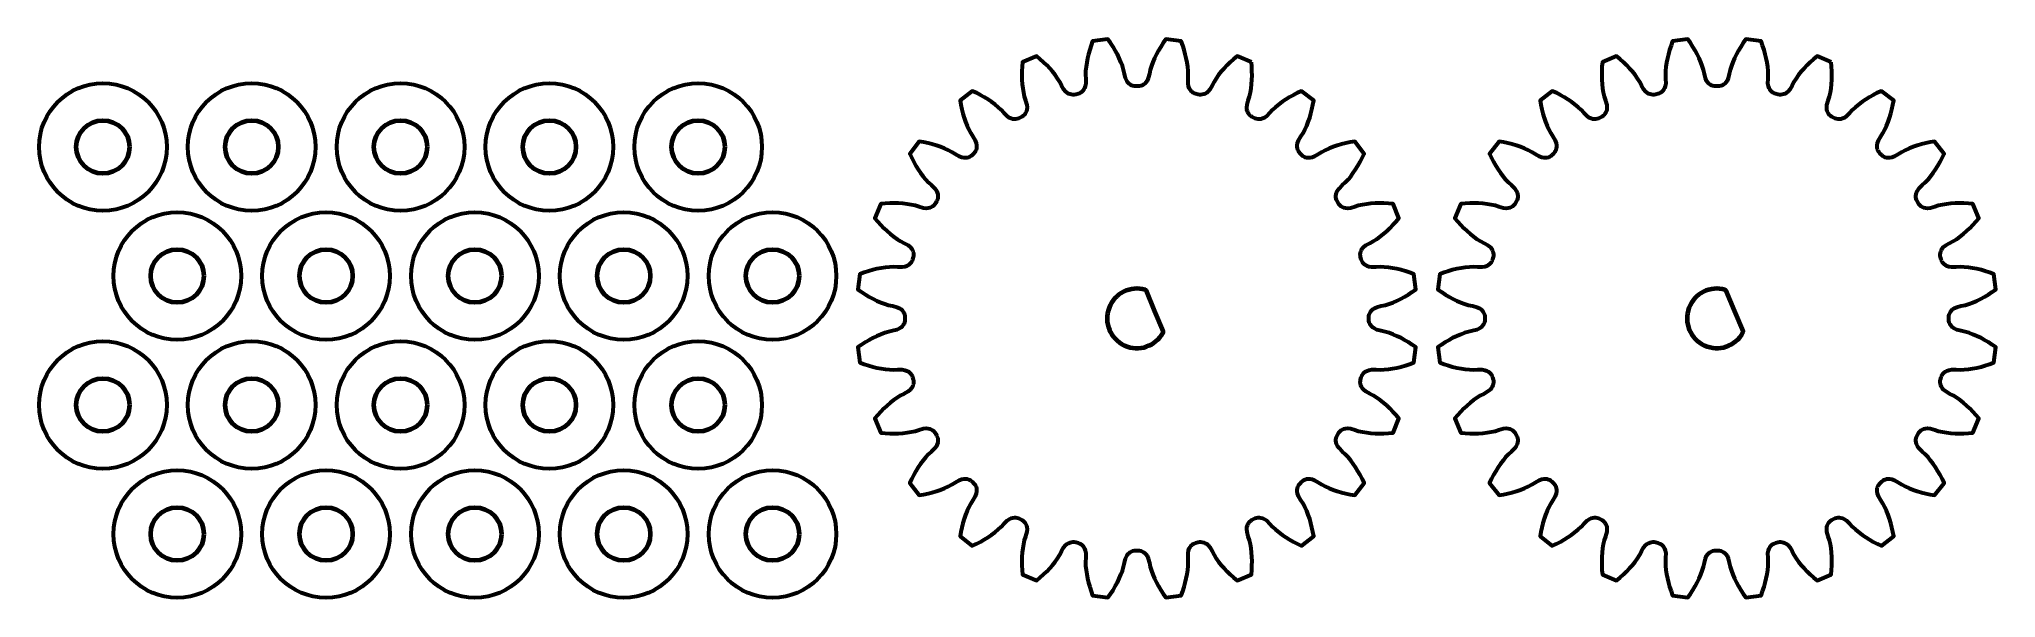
# Model space of a CAD drawing. Header units: millimetres. Extents: x 6.9 to 99, y 1 to 27.3.
import ezdxf

# ---------------------------------------------------------------- set-up
doc = ezdxf.new("R2010")
doc.units = ezdxf.units.MM
doc.linetypes.add('K5LT_BASIC', pattern=[0])
doc.linetypes.add('K5LT_REINFORCED', pattern=[0])

msp = doc.modelspace()

# ---------------------------------------------------------------- linework, layer by layer
at = {"color": 150, "linetype": 'K5LT_BASIC', "lineweight": 60}
for points in [[(63.967, 26.186), (63.296, 26.464), (63.132, 26.325), (62.976, 26.183), (62.826, 26.038), (62.685, 25.889), (62.552, 25.736), (62.428, 25.581), (62.314, 25.421), (62.212, 25.257), (62.125, 25.088), (62.021, 24.902), (61.939, 24.804), (61.866, 24.742), (61.796, 24.699), (61.728, 24.671), (61.661, 24.654), (61.594, 24.647), (61.528, 24.65), (61.465, 24.663), (61.352, 24.693), (61.29, 24.714), (61.232, 24.744), (61.178, 24.783), (61.128, 24.831), (61.083, 24.89), (61.044, 24.962), (61.012, 25.052), (60.99, 25.178), (60.993, 25.392), (61.002, 25.581), (60.995, 25.774), (60.976, 25.969), (60.947, 26.166), (60.908, 26.365), (60.86, 26.565), (60.803, 26.765), (60.739, 26.967), (60.666, 27.168), (59.946, 27.263), (59.823, 27.087), (59.709, 26.909), (59.602, 26.73), (59.504, 26.55), (59.415, 26.368), (59.336, 26.186), (59.267, 26.002), (59.21, 25.817), (59.17, 25.632), (59.118, 25.425), (59.064, 25.309), (59.01, 25.23), (58.953, 25.17), (58.895, 25.125), (58.834, 25.092), (58.772, 25.068), (58.707, 25.054), (58.643, 25.05), (58.526, 25.05), (58.461, 25.054), (58.397, 25.068), (58.334, 25.092), (58.273, 25.125), (58.215, 25.17), (58.159, 25.23), (58.104, 25.309), (58.05, 25.425), (57.998, 25.632), (57.958, 25.817), (57.902, 26.002), (57.833, 26.186), (57.753, 26.368), (57.664, 26.55), (57.566, 26.73), (57.46, 26.909), (57.345, 27.087), (57.223, 27.263), (56.503, 27.168), (56.43, 26.967), (56.365, 26.765), (56.309, 26.565), (56.261, 26.365), (56.221, 26.166), (56.192, 25.969), (56.173, 25.774), (56.166, 25.581), (56.175, 25.392), (56.179, 25.178), (56.157, 25.052), (56.125, 24.962), (56.086, 24.89), (56.041, 24.831), (55.991, 24.783), (55.936, 24.744), (55.878, 24.714), (55.817, 24.693), (55.704, 24.663), (55.64, 24.65), (55.575, 24.647), (55.508, 24.654), (55.44, 24.671), (55.372, 24.699), (55.303, 24.742), (55.23, 24.804), (55.148, 24.902), (55.044, 25.088), (54.957, 25.257), (54.854, 25.421), (54.741, 25.581), (54.616, 25.736), (54.483, 25.889), (54.342, 26.038), (54.193, 26.183), (54.036, 26.325), (53.872, 26.464), (53.201, 26.186), (53.183, 25.972), (53.173, 25.761), (53.17, 25.552), (53.175, 25.347), (53.189, 25.145), (53.211, 24.947), (53.244, 24.754), (53.287, 24.566), (53.345, 24.385), (53.403, 24.18), (53.415, 24.052), (53.407, 23.956), (53.388, 23.877), (53.36, 23.809), (53.324, 23.749), (53.282, 23.697), (53.233, 23.653), (53.179, 23.617), (53.078, 23.559), (53.02, 23.53), (52.957, 23.51), (52.891, 23.499), (52.822, 23.498), (52.749, 23.508), (52.67, 23.531), (52.583, 23.572), (52.479, 23.646), (52.33, 23.799), (52.203, 23.94), (52.061, 24.071), (51.91, 24.196), (51.75, 24.314), (51.582, 24.427), (51.407, 24.534), (51.225, 24.636), (51.037, 24.733), (50.843, 24.824), (50.267, 24.382), (50.305, 24.171), (50.349, 23.964), (50.4, 23.762), (50.459, 23.565), (50.524, 23.374), (50.597, 23.188), (50.678, 23.01), (50.769, 22.839), (50.872, 22.68), (50.981, 22.497), (51.025, 22.377), (51.043, 22.282), (51.045, 22.2), (51.035, 22.127), (51.016, 22.06), (50.988, 21.999), (50.953, 21.944), (50.91, 21.895), (50.828, 21.813), (50.779, 21.77), (50.724, 21.734), (50.663, 21.707), (50.596, 21.688), (50.522, 21.678), (50.441, 21.68), (50.346, 21.698), (50.226, 21.742), (50.043, 21.851), (49.883, 21.954), (49.713, 22.045), (49.534, 22.126), (49.349, 22.199), (49.158, 22.264), (48.961, 22.322), (48.759, 22.374), (48.552, 22.418), (48.341, 22.456), (47.899, 21.88), (47.99, 21.686), (48.087, 21.498), (48.189, 21.316), (48.296, 21.141), (48.408, 20.973), (48.527, 20.813), (48.652, 20.661), (48.783, 20.52), (48.924, 20.392), (49.077, 20.244), (49.151, 20.139), (49.192, 20.053), (49.215, 19.974), (49.225, 19.901), (49.224, 19.832), (49.213, 19.765), (49.193, 19.703), (49.164, 19.645), (49.106, 19.543), (49.07, 19.49), (49.025, 19.441), (48.974, 19.399), (48.914, 19.363), (48.846, 19.335), (48.766, 19.316), (48.671, 19.308), (48.543, 19.319), (48.338, 19.378), (48.157, 19.436), (47.969, 19.479), (47.776, 19.511), (47.578, 19.534), (47.376, 19.548), (47.171, 19.553), (46.962, 19.55), (46.751, 19.54), (46.537, 19.522), (46.259, 18.851), (46.398, 18.687), (46.54, 18.53), (46.685, 18.381), (46.834, 18.239), (46.986, 18.106), (47.142, 17.982), (47.302, 17.868), (47.466, 17.766), (47.634, 17.679), (47.821, 17.575), (47.919, 17.493), (47.981, 17.42), (48.024, 17.351), (48.052, 17.282), (48.069, 17.215), (48.076, 17.148), (48.073, 17.083), (48.06, 17.019), (48.03, 16.906), (48.009, 16.845), (47.979, 16.786), (47.94, 16.732), (47.891, 16.682), (47.833, 16.637), (47.761, 16.598), (47.67, 16.566), (47.544, 16.544), (47.331, 16.547), (47.141, 16.556), (46.949, 16.55), (46.753, 16.531), (46.556, 16.501), (46.358, 16.462), (46.158, 16.414), (45.958, 16.358), (45.756, 16.293), (45.554, 16.22), (45.46, 15.5), (45.636, 15.378), (45.814, 15.263), (45.993, 15.157), (46.173, 15.058), (46.355, 14.969), (46.537, 14.89), (46.721, 14.821), (46.906, 14.765), (47.091, 14.724), (47.298, 14.672), (47.414, 14.619), (47.493, 14.564), (47.552, 14.508), (47.597, 14.449), (47.631, 14.389), (47.655, 14.326), (47.669, 14.262), (47.673, 14.197), (47.673, 14.08), (47.669, 14.015), (47.655, 13.951), (47.631, 13.889), (47.597, 13.828), (47.552, 13.769), (47.493, 13.713), (47.414, 13.659), (47.298, 13.605), (47.091, 13.553), (46.906, 13.512), (46.721, 13.456), (46.537, 13.387), (46.355, 13.308), (46.173, 13.219), (45.993, 13.121), (45.814, 13.014), (45.636, 12.899), (45.46, 12.777), (45.554, 12.057), (45.756, 11.984), (45.958, 11.919), (46.158, 11.863), (46.358, 11.815), (46.556, 11.776), (46.753, 11.746), (46.949, 11.727), (47.141, 11.721), (47.331, 11.73), (47.544, 11.733), (47.67, 11.711), (47.761, 11.679), (47.833, 11.64), (47.891, 11.595), (47.94, 11.545), (47.979, 11.491), (48.009, 11.433), (48.03, 11.371), (48.06, 11.258), (48.073, 11.194), (48.076, 11.129), (48.069, 11.062), (48.052, 10.995), (48.024, 10.927), (47.981, 10.857), (47.919, 10.784), (47.821, 10.702), (47.634, 10.598), (47.466, 10.511), (47.302, 10.409), (47.142, 10.295), (46.986, 10.171), (46.834, 10.038), (46.685, 9.896), (46.54, 9.747), (46.398, 9.59), (46.259, 9.426), (46.537, 8.756), (46.751, 8.738), (46.962, 8.727), (47.171, 8.724), (47.376, 8.73), (47.578, 8.743), (47.776, 8.766), (47.969, 8.798), (48.157, 8.841), (48.338, 8.899), (48.543, 8.958), (48.671, 8.969), (48.766, 8.962), (48.846, 8.942), (48.914, 8.914), (48.974, 8.879), (49.025, 8.836), (49.07, 8.788), (49.106, 8.734), (49.164, 8.632), (49.193, 8.574), (49.213, 8.512), (49.224, 8.446), (49.225, 8.376), (49.215, 8.303), (49.192, 8.225), (49.151, 8.138), (49.077, 8.033), (48.924, 7.885), (48.783, 7.757), (48.652, 7.616), (48.527, 7.464), (48.408, 7.304), (48.296, 7.136), (48.189, 6.961), (48.087, 6.779), (47.99, 6.591), (47.899, 6.397), (48.341, 5.821), (48.552, 5.859), (48.759, 5.903), (48.961, 5.955), (49.158, 6.013), (49.349, 6.078), (49.534, 6.151), (49.713, 6.233), (49.883, 6.323), (50.043, 6.426), (50.226, 6.536), (50.346, 6.579), (50.441, 6.597), (50.522, 6.599), (50.596, 6.59), (50.663, 6.57), (50.724, 6.543), (50.779, 6.507), (50.828, 6.465), (50.91, 6.382), (50.953, 6.333), (50.988, 6.278), (51.016, 6.217), (51.035, 6.15), (51.045, 6.077), (51.043, 5.995), (51.025, 5.901), (50.981, 5.781), (50.872, 5.598), (50.769, 5.438), (50.678, 5.267), (50.597, 5.089), (50.524, 4.903), (50.459, 4.712), (50.4, 4.515), (50.349, 4.313), (50.305, 4.106), (50.267, 3.895), (50.843, 3.453), (51.037, 3.545), (51.225, 3.641), (51.407, 3.743), (51.582, 3.85), (51.75, 3.963), (51.91, 4.081), (52.061, 4.206), (52.203, 4.338), (52.33, 4.478), (52.479, 4.631), (52.583, 4.705), (52.67, 4.746), (52.749, 4.769), (52.822, 4.779), (52.891, 4.778), (52.957, 4.767), (53.02, 4.747), (53.078, 4.719), (53.179, 4.66), (53.233, 4.624), (53.282, 4.58), (53.324, 4.528), (53.36, 4.468), (53.388, 4.4), (53.407, 4.321), (53.415, 4.225), (53.403, 4.098), (53.345, 3.892), (53.287, 3.712), (53.244, 3.523), (53.211, 3.33), (53.189, 3.132), (53.175, 2.93), (53.17, 2.725), (53.173, 2.517), (53.183, 2.305), (53.201, 2.092), (53.872, 1.814), (54.036, 1.952), (54.193, 2.094), (54.342, 2.24), (54.483, 2.388), (54.616, 2.541), (54.741, 2.697), (54.854, 2.856), (54.957, 3.02), (55.044, 3.189), (55.148, 3.375), (55.23, 3.473), (55.303, 3.536), (55.372, 3.578), (55.44, 3.607), (55.508, 3.624), (55.575, 3.63), (55.64, 3.627), (55.704, 3.614), (55.817, 3.584), (55.878, 3.563), (55.936, 3.533), (55.991, 3.494), (56.041, 3.446), (56.086, 3.387), (56.125, 3.315), (56.157, 3.225), (56.179, 3.099), (56.175, 2.886), (56.166, 2.696), (56.173, 2.503), (56.192, 2.308), (56.221, 2.111), (56.261, 1.912), (56.309, 1.713), (56.365, 1.512), (56.43, 1.311), (56.503, 1.109), (57.223, 1.014), (57.345, 1.19), (57.46, 1.368), (57.566, 1.547), (57.664, 1.727), (57.753, 1.909), (57.833, 2.092), (57.902, 2.275), (57.958, 2.46), (57.998, 2.645), (58.05, 2.852), (58.104, 2.968), (58.159, 3.048), (58.215, 3.107), (58.273, 3.152), (58.334, 3.186), (58.397, 3.209), (58.461, 3.223), (58.526, 3.227), (58.643, 3.227), (58.707, 3.223), (58.772, 3.209), (58.834, 3.186), (58.895, 3.152), (58.953, 3.107), (59.01, 3.048), (59.064, 2.968), (59.118, 2.852), (59.17, 2.645), (59.21, 2.46), (59.267, 2.275), (59.336, 2.092), (59.415, 1.909), (59.504, 1.727), (59.602, 1.547), (59.709, 1.368), (59.823, 1.19), (59.946, 1.014), (60.666, 1.109), (60.739, 1.311), (60.803, 1.512), (60.86, 1.713), (60.908, 1.912), (60.947, 2.111), (60.976, 2.308), (60.995, 2.503), (61.002, 2.696), (60.993, 2.886), (60.99, 3.099), (61.012, 3.225), (61.044, 3.315), (61.083, 3.387), (61.128, 3.446), (61.178, 3.494), (61.232, 3.533), (61.29, 3.563), (61.352, 3.584), (61.465, 3.614), (61.528, 3.627), (61.594, 3.63), (61.661, 3.624), (61.728, 3.607), (61.796, 3.578), (61.866, 3.536), (61.939, 3.473), (62.021, 3.375), (62.125, 3.189), (62.212, 3.02), (62.314, 2.856), (62.428, 2.697), (62.552, 2.541), (62.685, 2.388), (62.826, 2.24), (62.976, 2.094), (63.132, 1.952), (63.296, 1.814), (63.967, 2.092), (63.985, 2.305), (63.996, 2.517), (63.998, 2.725), (63.993, 2.93), (63.98, 3.132), (63.957, 3.33), (63.925, 3.523), (63.881, 3.712), (63.823, 3.892), (63.765, 4.098), (63.754, 4.225), (63.761, 4.321), (63.78, 4.4), (63.808, 4.468), (63.844, 4.528), (63.887, 4.58), (63.935, 4.624), (63.989, 4.66), (64.09, 4.719), (64.149, 4.747), (64.211, 4.767), (64.277, 4.778), (64.347, 4.779), (64.42, 4.769), (64.498, 4.746), (64.585, 4.705), (64.69, 4.631), (64.838, 4.478), (64.966, 4.338), (65.107, 4.206), (65.258, 4.081), (65.419, 3.963), (65.586, 3.85), (65.762, 3.743), (65.943, 3.641), (66.132, 3.545), (66.326, 3.453), (66.902, 3.895), (66.864, 4.106), (66.819, 4.313), (66.768, 4.515), (66.71, 4.712), (66.644, 4.903), (66.571, 5.089), (66.49, 5.267), (66.4, 5.438), (66.297, 5.598), (66.187, 5.781), (66.143, 5.901), (66.126, 5.995), (66.124, 6.077), (66.133, 6.15), (66.152, 6.217), (66.18, 6.278), (66.215, 6.333), (66.258, 6.382), (66.341, 6.465), (66.39, 6.507), (66.445, 6.543), (66.506, 6.57), (66.573, 6.59), (66.646, 6.599), (66.728, 6.597), (66.822, 6.579), (66.942, 6.536), (67.125, 6.426), (67.285, 6.323), (67.455, 6.233), (67.634, 6.151), (67.819, 6.078), (68.011, 6.013), (68.208, 5.955), (68.41, 5.903), (68.616, 5.859), (68.828, 5.821), (69.27, 6.397), (69.178, 6.591), (69.082, 6.779), (68.98, 6.961), (68.873, 7.136), (68.76, 7.304), (68.642, 7.464), (68.517, 7.616), (68.385, 7.757), (68.245, 7.885), (68.091, 8.033), (68.018, 8.138), (67.977, 8.225), (67.954, 8.303), (67.944, 8.376), (67.945, 8.446), (67.956, 8.512), (67.976, 8.574), (68.004, 8.632), (68.063, 8.734), (68.099, 8.788), (68.143, 8.836), (68.195, 8.879), (68.254, 8.914), (68.323, 8.942), (68.402, 8.962), (68.498, 8.969), (68.625, 8.958), (68.83, 8.899), (69.011, 8.841), (69.199, 8.798), (69.393, 8.766), (69.591, 8.743), (69.793, 8.73), (69.998, 8.724), (70.206, 8.727), (70.417, 8.738), (70.631, 8.756), (70.909, 9.426), (70.771, 9.59), (70.629, 9.747), (70.483, 9.896), (70.334, 10.038), (70.182, 10.171), (70.026, 10.295), (69.867, 10.409), (69.703, 10.511), (69.534, 10.598), (69.348, 10.702), (69.25, 10.784), (69.187, 10.857), (69.145, 10.927), (69.116, 10.995), (69.099, 11.062), (69.093, 11.129), (69.096, 11.194), (69.108, 11.258), (69.139, 11.371), (69.16, 11.433), (69.19, 11.491), (69.229, 11.545), (69.277, 11.595), (69.336, 11.64), (69.407, 11.679), (69.498, 11.711), (69.624, 11.733), (69.837, 11.73), (70.027, 11.721), (70.22, 11.727), (70.415, 11.746), (70.612, 11.776), (70.811, 11.815), (71.01, 11.863), (71.211, 11.919), (71.412, 11.984), (71.614, 12.057), (71.709, 12.777), (71.533, 12.899), (71.355, 13.014), (71.176, 13.121), (70.995, 13.219), (70.814, 13.308), (70.631, 13.387), (70.448, 13.456), (70.263, 13.512), (70.077, 13.553), (69.87, 13.605), (69.754, 13.659), (69.675, 13.713), (69.616, 13.769), (69.571, 13.828), (69.537, 13.889), (69.514, 13.951), (69.5, 14.015), (69.495, 14.08), (69.495, 14.197), (69.5, 14.262), (69.514, 14.326), (69.537, 14.389), (69.571, 14.449), (69.616, 14.508), (69.675, 14.564), (69.754, 14.619), (69.87, 14.672), (70.077, 14.724), (70.263, 14.765), (70.448, 14.821), (70.631, 14.89), (70.814, 14.969), (70.995, 15.058), (71.176, 15.157), (71.355, 15.263), (71.533, 15.378), (71.709, 15.5), (71.614, 16.22), (71.412, 16.293), (71.211, 16.358), (71.01, 16.414), (70.811, 16.462), (70.612, 16.501), (70.415, 16.531), (70.22, 16.55), (70.027, 16.556), (69.837, 16.547), (69.624, 16.544), (69.498, 16.566), (69.407, 16.598), (69.336, 16.637), (69.277, 16.682), (69.229, 16.732), (69.19, 16.786), (69.16, 16.845), (69.139, 16.906), (69.108, 17.019), (69.096, 17.083), (69.093, 17.148), (69.099, 17.215), (69.116, 17.282), (69.145, 17.351), (69.187, 17.42), (69.25, 17.493), (69.348, 17.575), (69.534, 17.679), (69.703, 17.766), (69.867, 17.868), (70.026, 17.982), (70.182, 18.106), (70.334, 18.239), (70.483, 18.381), (70.629, 18.53), (70.771, 18.687), (70.909, 18.851), (70.631, 19.522), (70.417, 19.54), (70.206, 19.55), (69.998, 19.553), (69.793, 19.548), (69.591, 19.534), (69.393, 19.511), (69.199, 19.479), (69.011, 19.436), (68.83, 19.378), (68.625, 19.319), (68.498, 19.308), (68.402, 19.316), (68.323, 19.335), (68.254, 19.363), (68.195, 19.399), (68.143, 19.441), (68.099, 19.49), (68.063, 19.543), (68.004, 19.645), (67.976, 19.703), (67.956, 19.765), (67.945, 19.832), (67.944, 19.901), (67.954, 19.974), (67.977, 20.053), (68.018, 20.139), (68.091, 20.244), (68.245, 20.392), (68.385, 20.52), (68.517, 20.661), (68.642, 20.813), (68.76, 20.973), (68.873, 21.141), (68.98, 21.316), (69.082, 21.498), (69.178, 21.686), (69.27, 21.88), (68.828, 22.456), (68.616, 22.418), (68.41, 22.374), (68.208, 22.322), (68.011, 22.264), (67.819, 22.199), (67.634, 22.126), (67.455, 22.045), (67.285, 21.954), (67.125, 21.851), (66.942, 21.742), (66.822, 21.698), (66.728, 21.68), (66.646, 21.678), (66.573, 21.688), (66.506, 21.707), (66.445, 21.734), (66.39, 21.77), (66.341, 21.813), (66.258, 21.895), (66.215, 21.944), (66.18, 21.999), (66.152, 22.06), (66.133, 22.127), (66.124, 22.2), (66.126, 22.282), (66.143, 22.377), (66.187, 22.497), (66.297, 22.68), (66.4, 22.839), (66.49, 23.01), (66.571, 23.188), (66.644, 23.374), (66.71, 23.565), (66.768, 23.762), (66.819, 23.964), (66.864, 24.171), (66.902, 24.382), (66.326, 24.824), (66.132, 24.733), (65.943, 24.636), (65.762, 24.534), (65.586, 24.427), (65.419, 24.314), (65.258, 24.196), (65.107, 24.071), (64.966, 23.94), (64.838, 23.799), (64.69, 23.646), (64.585, 23.572), (64.498, 23.531), (64.42, 23.508), (64.347, 23.498), (64.277, 23.499), (64.211, 23.51), (64.149, 23.53), (64.09, 23.559), (63.989, 23.617), (63.935, 23.653), (63.887, 23.697), (63.844, 23.749), (63.808, 23.809), (63.78, 23.877), (63.761, 23.956), (63.754, 24.052), (63.765, 24.18), (63.823, 24.385), (63.881, 24.566), (63.925, 24.754), (63.957, 24.947), (63.98, 25.145), (63.993, 25.347), (63.998, 25.552), (63.996, 25.761), (63.985, 25.972)], [(91.244, 26.186), (90.574, 26.464), (90.41, 26.325), (90.253, 26.183), (90.104, 26.038), (89.962, 25.889), (89.829, 25.736), (89.705, 25.581), (89.591, 25.421), (89.489, 25.257), (89.402, 25.088), (89.298, 24.902), (89.216, 24.804), (89.143, 24.742), (89.073, 24.699), (89.005, 24.671), (88.938, 24.654), (88.871, 24.647), (88.806, 24.65), (88.742, 24.663), (88.629, 24.693), (88.567, 24.714), (88.509, 24.744), (88.455, 24.783), (88.405, 24.831), (88.36, 24.89), (88.321, 24.962), (88.289, 25.052), (88.267, 25.178), (88.27, 25.392), (88.279, 25.581), (88.273, 25.774), (88.254, 25.969), (88.224, 26.166), (88.185, 26.365), (88.137, 26.565), (88.081, 26.765), (88.016, 26.967), (87.943, 27.168), (87.223, 27.263), (87.101, 27.087), (86.986, 26.909), (86.879, 26.73), (86.781, 26.55), (86.692, 26.368), (86.613, 26.186), (86.544, 26.002), (86.488, 25.817), (86.447, 25.632), (86.395, 25.425), (86.341, 25.309), (86.287, 25.23), (86.231, 25.17), (86.172, 25.125), (86.111, 25.092), (86.049, 25.068), (85.985, 25.054), (85.92, 25.05), (85.803, 25.05), (85.738, 25.054), (85.674, 25.068), (85.611, 25.092), (85.551, 25.125), (85.492, 25.17), (85.436, 25.23), (85.381, 25.309), (85.328, 25.425), (85.276, 25.632), (85.235, 25.817), (85.179, 26.002), (85.11, 26.186), (85.031, 26.368), (84.942, 26.55), (84.843, 26.73), (84.737, 26.909), (84.622, 27.087), (84.5, 27.263), (83.78, 27.168), (83.707, 26.967), (83.642, 26.765), (83.586, 26.565), (83.538, 26.365), (83.499, 26.166), (83.469, 25.969), (83.45, 25.774), (83.444, 25.581), (83.453, 25.392), (83.456, 25.178), (83.434, 25.052), (83.402, 24.962), (83.363, 24.89), (83.318, 24.831), (83.268, 24.783), (83.214, 24.744), (83.155, 24.714), (83.094, 24.693), (82.981, 24.663), (82.917, 24.65), (82.852, 24.647), (82.785, 24.654), (82.718, 24.671), (82.649, 24.699), (82.58, 24.742), (82.507, 24.804), (82.425, 24.902), (82.321, 25.088), (82.234, 25.257), (82.132, 25.421), (82.018, 25.581), (81.894, 25.736), (81.761, 25.889), (81.619, 26.038), (81.47, 26.183), (81.313, 26.325), (81.149, 26.464), (80.478, 26.186), (80.46, 25.972), (80.45, 25.761), (80.447, 25.552), (80.452, 25.347), (80.466, 25.145), (80.489, 24.947), (80.521, 24.754), (80.564, 24.566), (80.622, 24.385), (80.681, 24.18), (80.692, 24.052), (80.684, 23.956), (80.665, 23.877), (80.637, 23.809), (80.601, 23.749), (80.559, 23.697), (80.51, 23.653), (80.457, 23.617), (80.355, 23.559), (80.297, 23.53), (80.235, 23.51), (80.168, 23.499), (80.099, 23.498), (80.026, 23.508), (79.947, 23.531), (79.861, 23.572), (79.756, 23.646), (79.608, 23.799), (79.48, 23.94), (79.339, 24.071), (79.187, 24.196), (79.027, 24.314), (78.859, 24.427), (78.684, 24.534), (78.502, 24.636), (78.314, 24.733), (78.12, 24.824), (77.544, 24.382), (77.582, 24.171), (77.626, 23.964), (77.678, 23.762), (77.736, 23.565), (77.801, 23.374), (77.874, 23.188), (77.955, 23.01), (78.046, 22.839), (78.149, 22.68), (78.258, 22.497), (78.302, 22.377), (78.32, 22.282), (78.322, 22.2), (78.312, 22.127), (78.293, 22.06), (78.266, 21.999), (78.23, 21.944), (78.187, 21.895), (78.105, 21.813), (78.056, 21.77), (78.001, 21.734), (77.94, 21.707), (77.873, 21.688), (77.8, 21.678), (77.718, 21.68), (77.623, 21.698), (77.503, 21.742), (77.32, 21.851), (77.161, 21.954), (76.99, 22.045), (76.812, 22.126), (76.626, 22.199), (76.435, 22.264), (76.238, 22.322), (76.036, 22.374), (75.829, 22.418), (75.618, 22.456), (75.176, 21.88), (75.267, 21.686), (75.364, 21.498), (75.466, 21.316), (75.573, 21.141), (75.686, 20.973), (75.804, 20.813), (75.929, 20.661), (76.06, 20.52), (76.201, 20.392), (76.354, 20.244), (76.428, 20.139), (76.469, 20.053), (76.492, 19.974), (76.502, 19.901), (76.501, 19.832), (76.49, 19.765), (76.47, 19.703), (76.441, 19.645), (76.383, 19.543), (76.347, 19.49), (76.303, 19.441), (76.251, 19.399), (76.191, 19.363), (76.123, 19.335), (76.044, 19.316), (75.948, 19.308), (75.82, 19.319), (75.615, 19.378), (75.434, 19.436), (75.246, 19.479), (75.053, 19.511), (74.855, 19.534), (74.653, 19.548), (74.448, 19.553), (74.239, 19.55), (74.028, 19.54), (73.814, 19.522), (73.536, 18.851), (73.675, 18.687), (73.817, 18.53), (73.962, 18.381), (74.111, 18.239), (74.264, 18.106), (74.419, 17.982), (74.579, 17.868), (74.743, 17.766), (74.912, 17.679), (75.098, 17.575), (75.196, 17.493), (75.258, 17.42), (75.301, 17.351), (75.329, 17.282), (75.346, 17.215), (75.353, 17.148), (75.35, 17.083), (75.337, 17.019), (75.307, 16.906), (75.286, 16.845), (75.256, 16.786), (75.217, 16.732), (75.169, 16.682), (75.11, 16.637), (75.038, 16.598), (74.948, 16.566), (74.822, 16.544), (74.608, 16.547), (74.419, 16.556), (74.226, 16.55), (74.031, 16.531), (73.834, 16.501), (73.635, 16.462), (73.435, 16.414), (73.235, 16.358), (73.033, 16.293), (72.832, 16.22), (72.737, 15.5), (72.913, 15.378), (73.091, 15.263), (73.27, 15.157), (73.45, 15.058), (73.632, 14.969), (73.814, 14.89), (73.998, 14.821), (74.183, 14.765), (74.368, 14.724), (74.575, 14.672), (74.691, 14.619), (74.77, 14.564), (74.83, 14.508), (74.875, 14.449), (74.908, 14.389), (74.932, 14.326), (74.946, 14.262), (74.95, 14.197), (74.95, 14.08), (74.946, 14.015), (74.932, 13.951), (74.908, 13.889), (74.875, 13.828), (74.83, 13.769), (74.77, 13.713), (74.691, 13.659), (74.575, 13.605), (74.368, 13.553), (74.183, 13.512), (73.998, 13.456), (73.814, 13.387), (73.632, 13.308), (73.45, 13.219), (73.27, 13.121), (73.091, 13.014), (72.913, 12.899), (72.737, 12.777), (72.832, 12.057), (73.033, 11.984), (73.235, 11.919), (73.435, 11.863), (73.635, 11.815), (73.834, 11.776), (74.031, 11.746), (74.226, 11.727), (74.419, 11.721), (74.608, 11.73), (74.822, 11.733), (74.948, 11.711), (75.038, 11.679), (75.11, 11.64), (75.169, 11.595), (75.217, 11.545), (75.256, 11.491), (75.286, 11.433), (75.307, 11.371), (75.337, 11.258), (75.35, 11.194), (75.353, 11.129), (75.346, 11.062), (75.329, 10.995), (75.301, 10.927), (75.258, 10.857), (75.196, 10.784), (75.098, 10.702), (74.912, 10.598), (74.743, 10.511), (74.579, 10.409), (74.419, 10.295), (74.264, 10.171), (74.111, 10.038), (73.962, 9.896), (73.817, 9.747), (73.675, 9.59), (73.536, 9.426), (73.814, 8.756), (74.028, 8.738), (74.239, 8.727), (74.448, 8.724), (74.653, 8.73), (74.855, 8.743), (75.053, 8.766), (75.246, 8.798), (75.434, 8.841), (75.615, 8.899), (75.82, 8.958), (75.948, 8.969), (76.044, 8.962), (76.123, 8.942), (76.191, 8.914), (76.251, 8.879), (76.303, 8.836), (76.347, 8.788), (76.383, 8.734), (76.441, 8.632), (76.47, 8.574), (76.49, 8.512), (76.501, 8.446), (76.502, 8.376), (76.492, 8.303), (76.469, 8.225), (76.428, 8.138), (76.354, 8.033), (76.201, 7.885), (76.06, 7.757), (75.929, 7.616), (75.804, 7.464), (75.686, 7.304), (75.573, 7.136), (75.466, 6.961), (75.364, 6.779), (75.267, 6.591), (75.176, 6.397), (75.618, 5.821), (75.829, 5.859), (76.036, 5.903), (76.238, 5.955), (76.435, 6.013), (76.626, 6.078), (76.812, 6.151), (76.99, 6.233), (77.161, 6.323), (77.32, 6.426), (77.503, 6.536), (77.623, 6.579), (77.718, 6.597), (77.8, 6.599), (77.873, 6.59), (77.94, 6.57), (78.001, 6.543), (78.056, 6.507), (78.105, 6.465), (78.187, 6.382), (78.23, 6.333), (78.266, 6.278), (78.293, 6.217), (78.312, 6.15), (78.322, 6.077), (78.32, 5.995), (78.302, 5.901), (78.258, 5.781), (78.149, 5.598), (78.046, 5.438), (77.955, 5.267), (77.874, 5.089), (77.801, 4.903), (77.736, 4.712), (77.678, 4.515), (77.626, 4.313), (77.582, 4.106), (77.544, 3.895), (78.12, 3.453), (78.314, 3.545), (78.502, 3.641), (78.684, 3.743), (78.859, 3.85), (79.027, 3.963), (79.187, 4.081), (79.339, 4.206), (79.48, 4.338), (79.608, 4.478), (79.756, 4.631), (79.861, 4.705), (79.947, 4.746), (80.026, 4.769), (80.099, 4.779), (80.168, 4.778), (80.235, 4.767), (80.297, 4.747), (80.355, 4.719), (80.457, 4.66), (80.51, 4.624), (80.559, 4.58), (80.601, 4.528), (80.637, 4.468), (80.665, 4.4), (80.684, 4.321), (80.692, 4.225), (80.681, 4.098), (80.622, 3.892), (80.564, 3.712), (80.521, 3.523), (80.489, 3.33), (80.466, 3.132), (80.452, 2.93), (80.447, 2.725), (80.45, 2.517), (80.46, 2.305), (80.478, 2.092), (81.149, 1.814), (81.313, 1.952), (81.47, 2.094), (81.619, 2.24), (81.761, 2.388), (81.894, 2.541), (82.018, 2.697), (82.132, 2.856), (82.234, 3.02), (82.321, 3.189), (82.425, 3.375), (82.507, 3.473), (82.58, 3.536), (82.649, 3.578), (82.718, 3.607), (82.785, 3.624), (82.852, 3.63), (82.917, 3.627), (82.981, 3.614), (83.094, 3.584), (83.155, 3.563), (83.214, 3.533), (83.268, 3.494), (83.318, 3.446), (83.363, 3.387), (83.402, 3.315), (83.434, 3.225), (83.456, 3.099), (83.453, 2.886), (83.444, 2.696), (83.45, 2.503), (83.469, 2.308), (83.499, 2.111), (83.538, 1.912), (83.586, 1.713), (83.642, 1.512), (83.707, 1.311), (83.78, 1.109), (84.5, 1.014), (84.622, 1.19), (84.737, 1.368), (84.843, 1.547), (84.942, 1.727), (85.031, 1.909), (85.11, 2.092), (85.179, 2.275), (85.235, 2.46), (85.276, 2.645), (85.328, 2.852), (85.381, 2.968), (85.436, 3.048), (85.492, 3.107), (85.551, 3.152), (85.611, 3.186), (85.674, 3.209), (85.738, 3.223), (85.803, 3.227), (85.92, 3.227), (85.985, 3.223), (86.049, 3.209), (86.111, 3.186), (86.172, 3.152), (86.231, 3.107), (86.287, 3.048), (86.341, 2.968), (86.395, 2.852), (86.447, 2.645), (86.488, 2.46), (86.544, 2.275), (86.613, 2.092), (86.692, 1.909), (86.781, 1.727), (86.879, 1.547), (86.986, 1.368), (87.101, 1.19), (87.223, 1.014), (87.943, 1.109), (88.016, 1.311), (88.081, 1.512), (88.137, 1.713), (88.185, 1.912), (88.224, 2.111), (88.254, 2.308), (88.273, 2.503), (88.279, 2.696), (88.27, 2.886), (88.267, 3.099), (88.289, 3.225), (88.321, 3.315), (88.36, 3.387), (88.405, 3.446), (88.455, 3.494), (88.509, 3.533), (88.567, 3.563), (88.629, 3.584), (88.742, 3.614), (88.806, 3.627), (88.871, 3.63), (88.938, 3.624), (89.005, 3.607), (89.073, 3.578), (89.143, 3.536), (89.216, 3.473), (89.298, 3.375), (89.402, 3.189), (89.489, 3.02), (89.591, 2.856), (89.705, 2.697), (89.829, 2.541), (89.962, 2.388), (90.104, 2.24), (90.253, 2.094), (90.41, 1.952), (90.574, 1.814), (91.244, 2.092), (91.262, 2.305), (91.273, 2.517), (91.276, 2.725), (91.27, 2.93), (91.257, 3.132), (91.234, 3.33), (91.202, 3.523), (91.159, 3.712), (91.101, 3.892), (91.042, 4.098), (91.031, 4.225), (91.038, 4.321), (91.058, 4.4), (91.086, 4.468), (91.121, 4.528), (91.164, 4.58), (91.212, 4.624), (91.266, 4.66), (91.368, 4.719), (91.426, 4.747), (91.488, 4.767), (91.554, 4.778), (91.624, 4.779), (91.697, 4.769), (91.775, 4.746), (91.862, 4.705), (91.967, 4.631), (92.115, 4.478), (92.243, 4.338), (92.384, 4.206), (92.536, 4.081), (92.696, 3.963), (92.864, 3.85), (93.039, 3.743), (93.221, 3.641), (93.409, 3.545), (93.603, 3.453), (94.179, 3.895), (94.141, 4.106), (94.097, 4.313), (94.045, 4.515), (93.987, 4.712), (93.922, 4.903), (93.849, 5.089), (93.767, 5.267), (93.677, 5.438), (93.574, 5.598), (93.464, 5.781), (93.421, 5.901), (93.403, 5.995), (93.401, 6.077), (93.41, 6.15), (93.43, 6.217), (93.457, 6.278), (93.493, 6.333), (93.535, 6.382), (93.618, 6.465), (93.667, 6.507), (93.722, 6.543), (93.783, 6.57), (93.85, 6.59), (93.923, 6.599), (94.005, 6.597), (94.099, 6.579), (94.219, 6.536), (94.402, 6.426), (94.562, 6.323), (94.733, 6.233), (94.911, 6.151), (95.097, 6.078), (95.288, 6.013), (95.485, 5.955), (95.687, 5.903), (95.894, 5.859), (96.105, 5.821), (96.547, 6.397), (96.455, 6.591), (96.359, 6.779), (96.257, 6.961), (96.15, 7.136), (96.037, 7.304), (95.919, 7.464), (95.794, 7.616), (95.662, 7.757), (95.522, 7.885), (95.369, 8.033), (95.295, 8.138), (95.254, 8.225), (95.231, 8.303), (95.221, 8.376), (95.222, 8.446), (95.233, 8.512), (95.253, 8.574), (95.281, 8.632), (95.34, 8.734), (95.376, 8.788), (95.42, 8.836), (95.472, 8.879), (95.532, 8.914), (95.6, 8.942), (95.679, 8.962), (95.775, 8.969), (95.902, 8.958), (96.108, 8.899), (96.288, 8.841), (96.477, 8.798), (96.67, 8.766), (96.868, 8.743), (97.07, 8.73), (97.275, 8.724), (97.483, 8.727), (97.695, 8.738), (97.908, 8.756), (98.186, 9.426), (98.048, 9.59), (97.906, 9.747), (97.76, 9.896), (97.612, 10.038), (97.459, 10.171), (97.303, 10.295), (97.144, 10.409), (96.98, 10.511), (96.811, 10.598), (96.625, 10.702), (96.527, 10.784), (96.464, 10.857), (96.422, 10.927), (96.393, 10.995), (96.376, 11.062), (96.37, 11.129), (96.373, 11.194), (96.386, 11.258), (96.416, 11.371), (96.437, 11.433), (96.467, 11.491), (96.506, 11.545), (96.554, 11.595), (96.613, 11.64), (96.685, 11.679), (96.775, 11.711), (96.901, 11.733), (97.114, 11.73), (97.304, 11.721), (97.497, 11.727), (97.692, 11.746), (97.889, 11.776), (98.088, 11.815), (98.287, 11.863), (98.488, 11.919), (98.689, 11.984), (98.891, 12.057), (98.986, 12.777), (98.81, 12.899), (98.632, 13.014), (98.453, 13.121), (98.273, 13.219), (98.091, 13.308), (97.908, 13.387), (97.725, 13.456), (97.54, 13.512), (97.355, 13.553), (97.148, 13.605), (97.032, 13.659), (96.952, 13.713), (96.893, 13.769), (96.848, 13.828), (96.814, 13.889), (96.791, 13.951), (96.777, 14.015), (96.773, 14.08), (96.773, 14.197), (96.777, 14.262), (96.791, 14.326), (96.814, 14.389), (96.848, 14.449), (96.893, 14.508), (96.952, 14.564), (97.032, 14.619), (97.148, 14.672), (97.355, 14.724), (97.54, 14.765), (97.725, 14.821), (97.908, 14.89), (98.091, 14.969), (98.273, 15.058), (98.453, 15.157), (98.632, 15.263), (98.81, 15.378), (98.986, 15.5), (98.891, 16.22), (98.689, 16.293), (98.488, 16.358), (98.287, 16.414), (98.088, 16.462), (97.889, 16.501), (97.692, 16.531), (97.497, 16.55), (97.304, 16.556), (97.114, 16.547), (96.901, 16.544), (96.775, 16.566), (96.685, 16.598), (96.613, 16.637), (96.554, 16.682), (96.506, 16.732), (96.467, 16.786), (96.437, 16.845), (96.416, 16.906), (96.386, 17.019), (96.373, 17.083), (96.37, 17.148), (96.376, 17.215), (96.393, 17.282), (96.422, 17.351), (96.464, 17.42), (96.527, 17.493), (96.625, 17.575), (96.811, 17.679), (96.98, 17.766), (97.144, 17.868), (97.303, 17.982), (97.459, 18.106), (97.612, 18.239), (97.76, 18.381), (97.906, 18.53), (98.048, 18.687), (98.186, 18.851), (97.908, 19.522), (97.695, 19.54), (97.483, 19.55), (97.275, 19.553), (97.07, 19.548), (96.868, 19.534), (96.67, 19.511), (96.477, 19.479), (96.288, 19.436), (96.108, 19.378), (95.902, 19.319), (95.775, 19.308), (95.679, 19.316), (95.6, 19.335), (95.532, 19.363), (95.472, 19.399), (95.42, 19.441), (95.376, 19.49), (95.34, 19.543), (95.281, 19.645), (95.253, 19.703), (95.233, 19.765), (95.222, 19.832), (95.221, 19.901), (95.231, 19.974), (95.254, 20.053), (95.295, 20.139), (95.369, 20.244), (95.522, 20.392), (95.662, 20.52), (95.794, 20.661), (95.919, 20.813), (96.037, 20.973), (96.15, 21.141), (96.257, 21.316), (96.359, 21.498), (96.455, 21.686), (96.547, 21.88), (96.105, 22.456), (95.894, 22.418), (95.687, 22.374), (95.485, 22.322), (95.288, 22.264), (95.097, 22.199), (94.911, 22.126), (94.733, 22.045), (94.562, 21.954), (94.402, 21.851), (94.219, 21.742), (94.099, 21.698), (94.005, 21.68), (93.923, 21.678), (93.85, 21.688), (93.783, 21.707), (93.722, 21.734), (93.667, 21.77), (93.618, 21.813), (93.535, 21.895), (93.493, 21.944), (93.457, 21.999), (93.43, 22.06), (93.41, 22.127), (93.401, 22.2), (93.403, 22.282), (93.421, 22.377), (93.464, 22.497), (93.574, 22.68), (93.677, 22.839), (93.767, 23.01), (93.849, 23.188), (93.922, 23.374), (93.987, 23.565), (94.045, 23.762), (94.097, 23.964), (94.141, 24.171), (94.179, 24.382), (93.603, 24.824), (93.409, 24.733), (93.221, 24.636), (93.039, 24.534), (92.864, 24.427), (92.696, 24.314), (92.536, 24.196), (92.384, 24.071), (92.243, 23.94), (92.115, 23.799), (91.967, 23.646), (91.862, 23.572), (91.775, 23.531), (91.697, 23.508), (91.624, 23.498), (91.554, 23.499), (91.488, 23.51), (91.426, 23.53), (91.368, 23.559), (91.266, 23.617), (91.212, 23.653), (91.164, 23.697), (91.121, 23.749), (91.086, 23.809), (91.058, 23.877), (91.038, 23.956), (91.031, 24.052), (91.042, 24.18), (91.101, 24.385), (91.159, 24.566), (91.202, 24.754), (91.234, 24.947), (91.257, 25.145), (91.27, 25.347), (91.276, 25.552), (91.273, 25.761), (91.262, 25.972)]]:
    msp.add_lwpolyline(points, close=True, dxfattribs=at)
at = {"color": 134, "linetype": 'K5LT_REINFORCED', "lineweight": 100}
for points in [[(58.982, 15.481, 2.097618), (59.815, 13.471), (59.819, 13.509), (59.817, 13.514), (59.416, 14.483), (59.014, 15.452), (58.987, 15.479)], [(86.26, 15.481, 2.097618), (87.092, 13.471), (87.096, 13.509), (87.094, 13.514), (86.693, 14.483), (86.292, 15.452), (86.264, 15.479)]]:
    msp.add_lwpolyline(points, format="xyb", close=True, dxfattribs=at)
at = {"color": 150, "linetype": 'K5LT_BASIC', "lineweight": 60}
for centre in [(9.949, 22.196), (16.949, 22.196), (23.949, 22.196), (30.949, 22.196), (37.949, 22.196), (13.446, 16.131), (20.446, 16.131), (27.446, 16.131), (34.446, 16.131), (41.446, 16.131), (9.949, 10.066), (16.949, 10.066), (23.949, 10.066), (30.949, 10.066), (37.949, 10.066), (13.446, 4.001), (20.446, 4.001), (27.446, 4.001), (34.446, 4.001), (41.446, 4.001)]:
    msp.add_circle(centre, 3, dxfattribs=at)
at = {"color": 134, "linetype": 'K5LT_REINFORCED', "lineweight": 100}
for centre in [(9.949, 22.196), (16.949, 22.196), (23.949, 22.196), (30.949, 22.196), (37.949, 22.196), (13.446, 16.131), (20.446, 16.131), (27.446, 16.131), (34.446, 16.131), (41.446, 16.131), (9.949, 10.066), (16.949, 10.066), (23.949, 10.066), (30.949, 10.066), (37.949, 10.066), (13.446, 4.001), (20.446, 4.001), (27.446, 4.001), (34.446, 4.001), (41.446, 4.001)]:
    msp.add_circle(centre, 1.25, dxfattribs=at)

doc.saveas('drawing.dxf')
